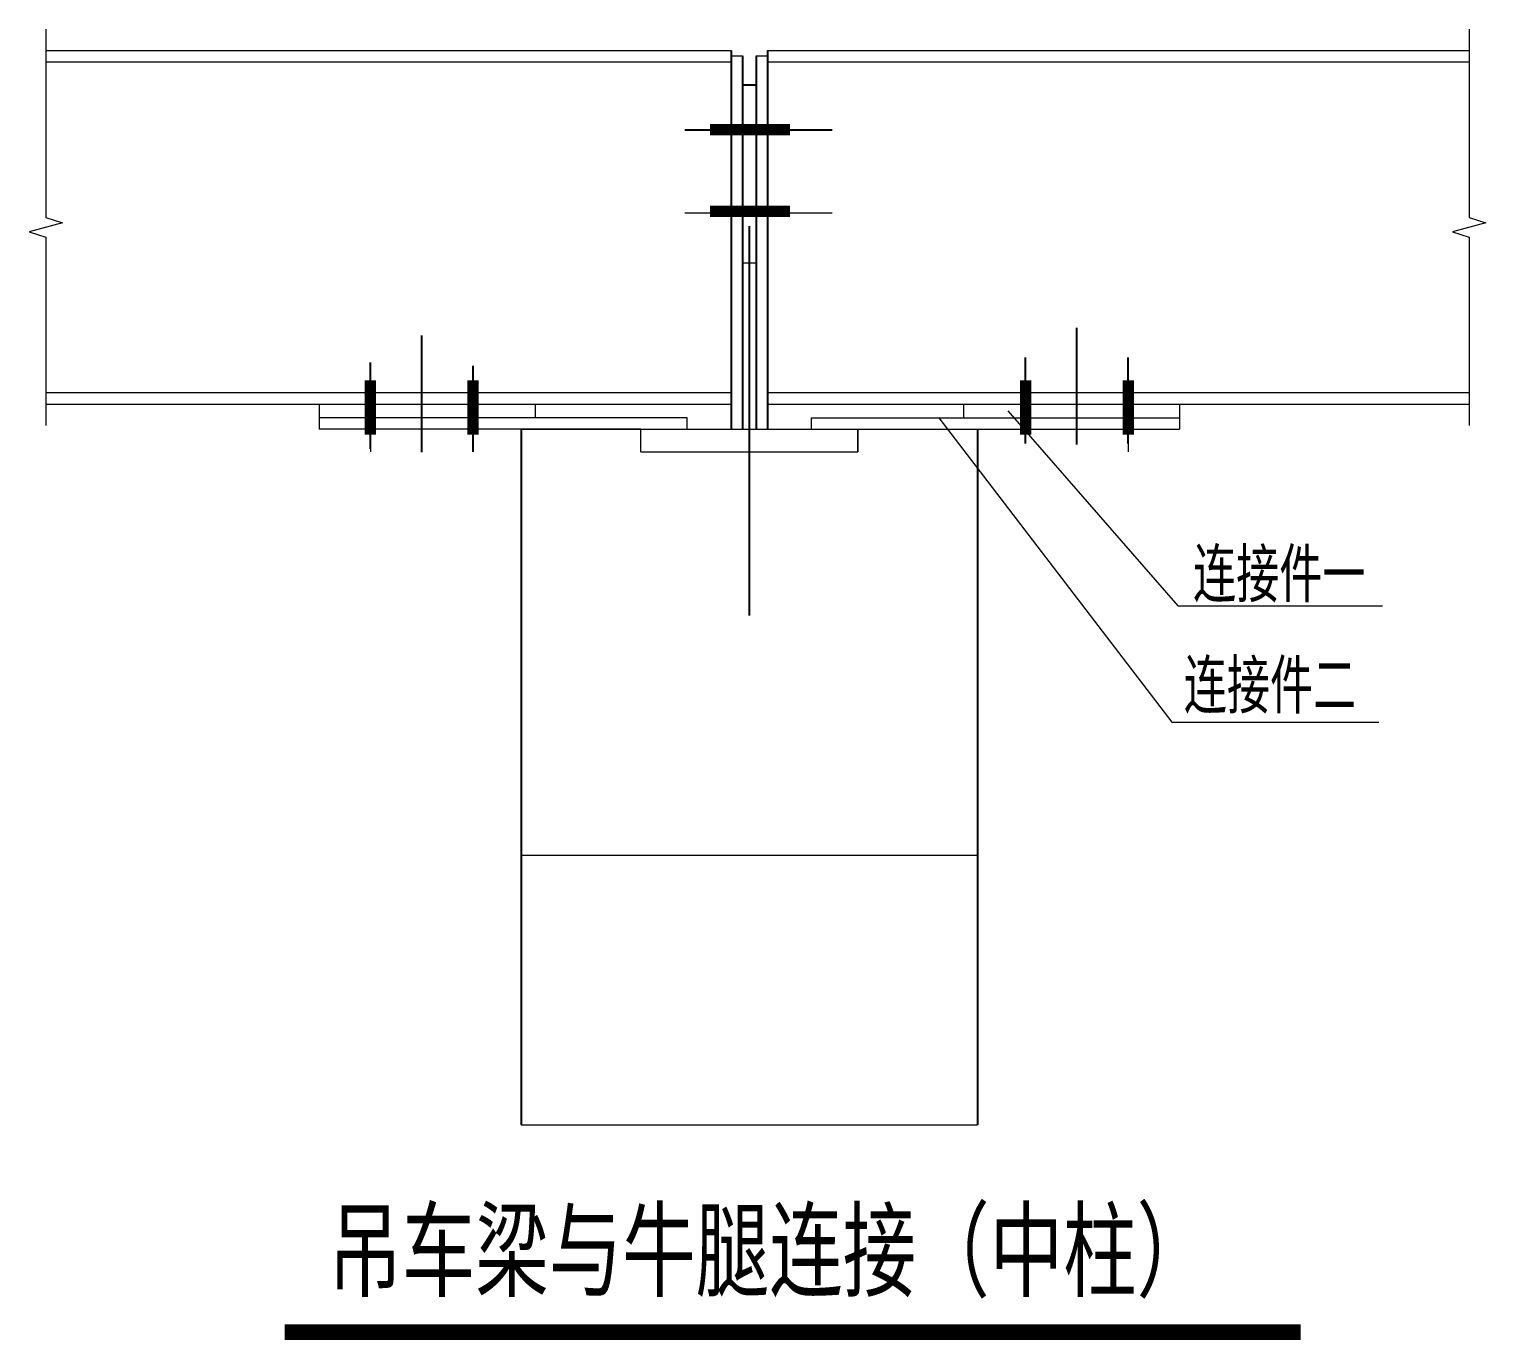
# Model space of a CAD drawing. Extents: x 2025205 to 2402328, y -557483 to 329036.
# Drawn here: x 2150199 to 2164394, y -524895 to -512122 of the extents above; entities that cross this region are included whole.
import ezdxf

# ---------------------------------------------------------------- set-up
doc = ezdxf.new("R2010")
doc.units = 0
doc.header["$LTSCALE"] = 1500
doc.header["$MEASUREMENT"] = 0
doc.layers.add('10', color=7, linetype='Continuous')
doc.layers.add('PUB_DIM', color=3, linetype='Continuous')
doc.layers.add('查找字符', color=1, linetype='ByLayer', lineweight=18)
doc.styles.add('-黑体', font='simhei.ttf')
doc.styles.add('_HZTXT', font='txt.shx', dxfattribs={"width": 0.8, "bigfont": 'hztxt.shx'})

# ---------------------------------------------------------------- blocks, each defined once
blk = doc.blocks.new('4322442')
at = {"color": 3, "ltscale": 100}
for p, q in [((2143863, -683501), (2143863, -685947)), ((2162355, -683501), (2162355, -685947)), ((2143863, -683778), (2152768, -683778)), ((2153239, -683778), (2162355, -683778)), ((2143863, -683926), (2152768, -683926)), ((2152768, -683850), (2152916, -683850)), ((2153091, -683850), (2153239, -683850)), ((2153239, -683926), (2162355, -683926)), ((2152165, -685888), (2154080, -685888)), ((2144081, -686016), (2143646, -686134)), ((2143863, -685947), (2144081, -686016)), ((2162573, -686016), (2162138, -686134)), ((2162355, -685947), (2162573, -686016)), ((2143646, -686134), (2143863, -686203)), ((2143863, -686203), (2143863, -688649)), ((2162138, -686134), (2162355, -686203)), ((2162355, -686203), (2162355, -688649)), ((2152916, -686537), (2153091, -686537)), ((2143863, -688224), (2152768, -688224)), ((2153239, -688224), (2162355, -688224)), ((2143863, -688372), (2152768, -688372)), ((2147413, -688372), (2147413, -688699)), ((2150221, -688372), (2150221, -688550)), ((2153239, -688372), (2162355, -688372)), ((2155301, -688372), (2156635, -688372)), ((2155301, -688372), (2156635, -688372)), ((2155786, -688372), (2155786, -688550)), ((2156363, -688462), (2158571, -690996)), ((2158594, -688372), (2158594, -688699)), ((2152195, -688550), (2147413, -688550)), ((2151595, -688699), (2147413, -688699)), ((2150039, -688699), (2155968, -688699)), ((2151595, -688699), (2153003, -688699)), ((2151595, -688993), (2151595, -688699)), ((2152195, -688699), (2152195, -688550)), ((2152768, -688699), (2152916, -688699)), ((2153003, -688699), (2154412, -688699)), ((2153091, -688699), (2153239, -688699)), ((2153812, -688699), (2153812, -688550)), ((2153812, -688550), (2158594, -688550)), ((2154412, -688699), (2154412, -688993)), ((2154412, -688993), (2154412, -688699)), ((2154412, -688699), (2158594, -688699)), ((2155464, -688550), (2158492, -692505)), ((2148080, -688847), (2148080, -688995)), ((2157927, -688847), (2157927, -688995)), ((2151595, -688993), (2154412, -688993)), ((2158571, -690996), (2161230, -690996)), ((2158492, -692505), (2161182, -692505)), ((2150039, -694232), (2155968, -694232)), ((2150039, -697740), (2155968, -697740))]:
    blk.add_line(p, q, dxfattribs=at)
for points, const_width in [([(2153530, -685867), (2152491, -685867)], 148), ([(2148080, -688224), (2148080, -688063)], 148), ([(2148080, -688224), (2148080, -688771)], 148), ([(2149414, -688224), (2149414, -688063)], 148), ([(2149414, -688224), (2149414, -688771)], 148), ([(2156593, -688224), (2156593, -688063)], 148), ([(2156593, -688224), (2156593, -688771)], 148), ([(2157927, -688224), (2157927, -688063)], 148), ([(2157927, -688224), (2157927, -688771)], 148), ([(2146967, -700432), (2160165, -700432)], 200)]:
    blk.add_lwpolyline(points, dxfattribs=dict(at, const_width=const_width))
at = {"layer": 'PUB_DIM', "ltscale": 1.5}
for p, q in [((2152768, -683778), (2152768, -688699)), ((2153239, -683778), (2153239, -688699)), ((2152916, -683850), (2152916, -688699)), ((2153091, -683850), (2153091, -688699)), ((2152916, -684226), (2153091, -684226)), ((2152165, -684809), (2154080, -684809)), ((2148747, -688997), (2148747, -687480)), ((2156593, -688887), (2156593, -687767)), ((2157927, -688887), (2157927, -687767)), ((2148080, -688955), (2148080, -687834)), ((2149414, -688995), (2149414, -687874)), ((2150039, -688699), (2150039, -697740)), ((2155968, -688699), (2155968, -697740))]:
    blk.add_line(p, q, dxfattribs=at)
at = {"layer": 'PUB_DIM'}
for p, q in [((2153003, -686061), (2153003, -691119)), ((2157260, -688898), (2157260, -687381))]:
    blk.add_line(p, q, dxfattribs=at)
at = {"layer": 'PUB_DIM', "ltscale": 1.5, "const_width": 148}
blk.add_lwpolyline([(2153530, -684809), (2152491, -684809)], dxfattribs=at)
at = {"style": '_HZTXT', "width": 0.8}
for s, p in [('连接件一', (2158769, -690948)), ('连接件二', (2158648, -692394))]:
    blk.add_text(s, height=699.9, dxfattribs=at).set_placement(p)
at = {"layer": '10', "style": '-黑体', "width": 0.7}
blk.add_text('吊车梁与牛腿连接（中柱）', height=999.91, dxfattribs=at).set_placement((2147533, -699866))

msp = doc.modelspace()

# ---------------------------------------------------------------- block references
at = {"layer": '查找字符', "xscale": 0.75, "yscale": 0.75, "zscale": 0.75}
msp.add_blockref('4322442', (542464.7, 503.7), dxfattribs=at)

doc.saveas('drawing.dxf')
